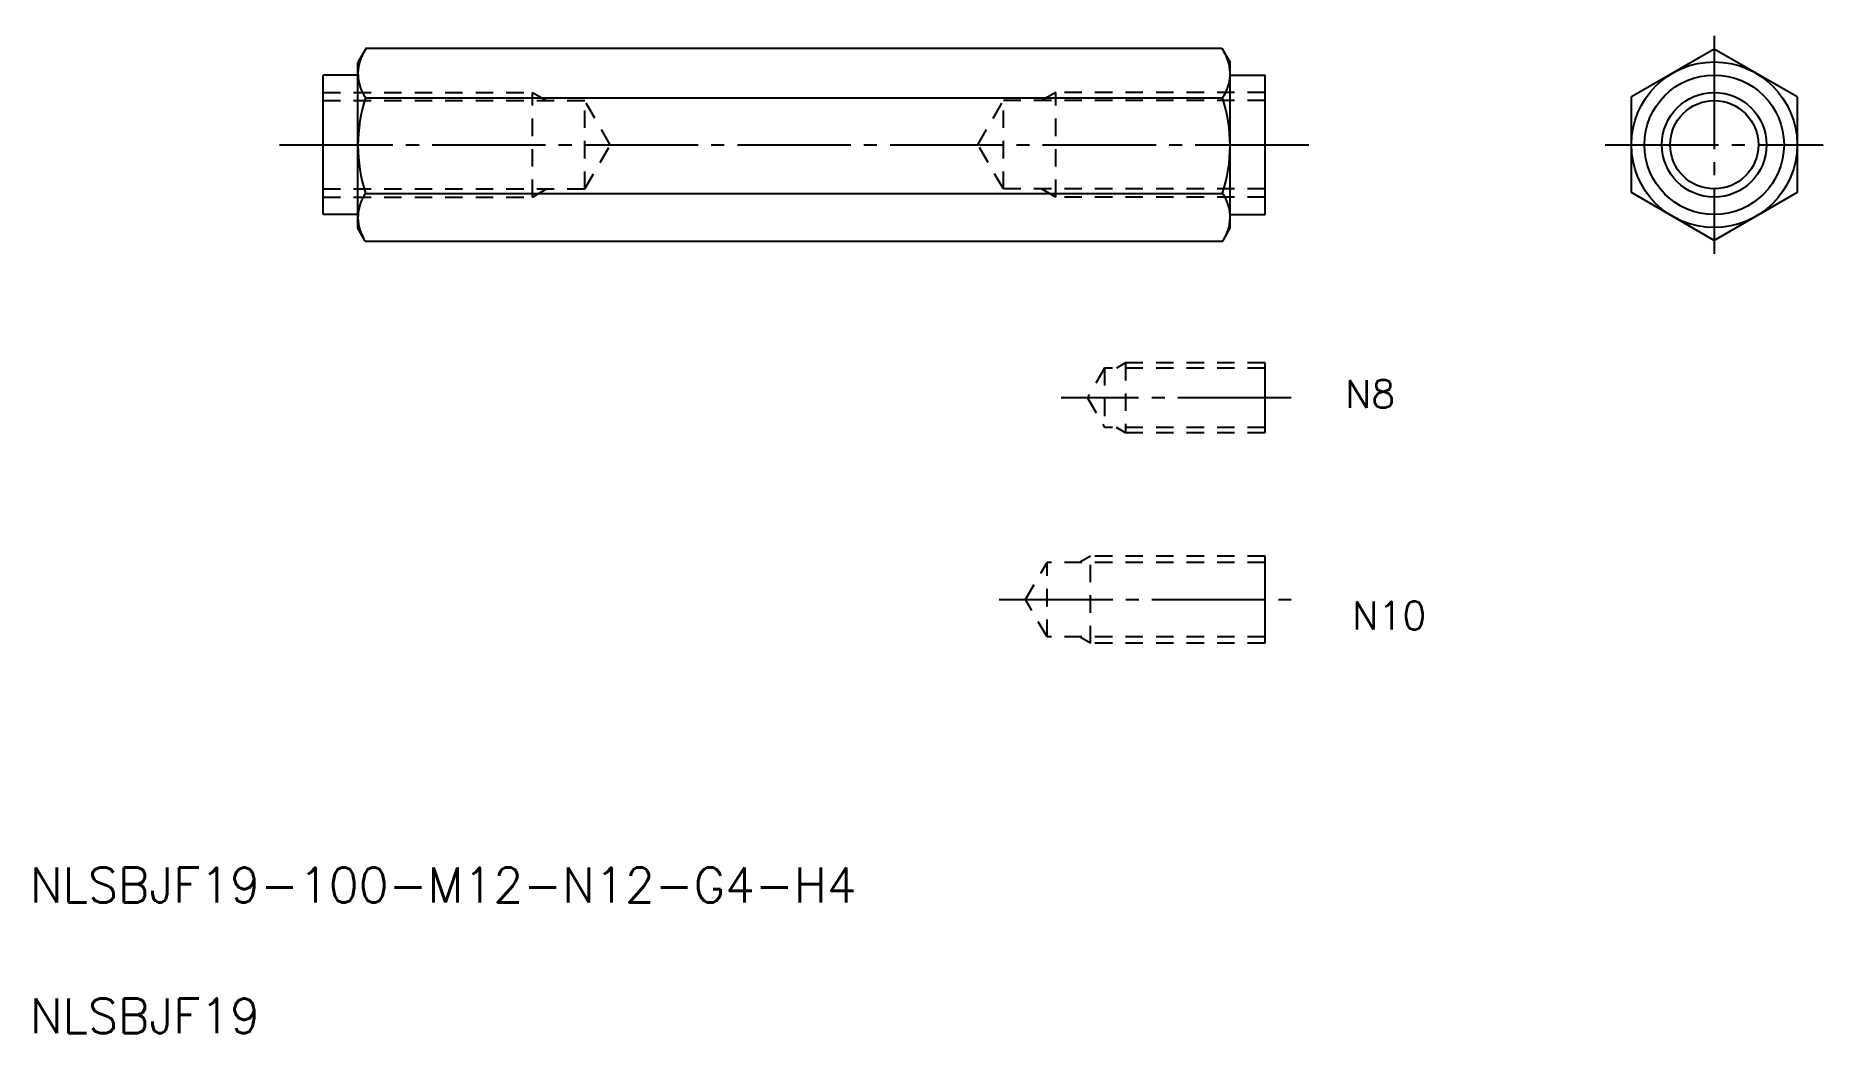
# Model space of a CAD drawing. Extents: x 11 to 216, y 10 to 124.
import ezdxf

# ---------------------------------------------------------------- set-up
doc = ezdxf.new("R2010")
doc.units = 0
doc.linetypes.add('CENTER', pattern=[17.5, 13, -1.5, 1.5, -1.5])
doc.linetypes.add('DASHED', pattern=[3.5, 2, -1.5])
doc.layers.get('0').update_dxf_attribs({"linetype": 'CONTINUOUS'})
doc.layers.add('CENTER', color=1, linetype='CENTER')
doc.styles.get("Standard").update_dxf_attribs({"font": 'txt', "height": 3.2, "bigfont": 'BIGFONT'})

msp = doc.modelspace()

# ---------------------------------------------------------------- linework, layer by layer
at = {"color": 7, "linetype": 'CONTINUOUS'}
for p, q in [((48.57, 122.95), (47.63, 121.31)), ((47.63, 102.31), (47.63, 121.31)), ((48.57, 122.95), (146.68, 122.95)), ((146.68, 122.95), (147.63, 121.31)), ((147.63, 102.31), (147.63, 121.31)), ((203.13, 122.86), (193.63, 117.38)), ((212.63, 117.38), (203.13, 122.86)), ((47.63, 119.89), (43.63, 119.89)), ((43.63, 103.89), (43.63, 119.89)), ((147.63, 119.89), (151.63, 119.89)), ((151.63, 103.89), (151.63, 119.89)), ((48.5, 117.29), (146.75, 117.29)), ((193.63, 106.41), (193.63, 117.38)), ((212.63, 117.38), (212.63, 106.41)), ((48.5, 106.32), (146.75, 106.32)), ((203.13, 100.92), (193.63, 106.41)), ((212.63, 106.41), (203.13, 100.92)), ((47.63, 103.89), (43.63, 103.89)), ((147.63, 103.89), (151.63, 103.89)), ((48.47, 100.84), (47.63, 102.31)), ((48.47, 100.84), (146.78, 100.84)), ((146.78, 100.84), (147.63, 102.31)), ((151.63, 78.87), (151.63, 86.87)), ((151.63, 54.73), (151.63, 64.73))]:
    msp.add_line(p, q, dxfattribs=at)
at = {"color": 3, "linetype": 'DASHED'}
for p, q in [((43.63, 117.89), (67.63, 117.89)), ((43.63, 116.96), (73.63, 116.96)), ((67.63, 105.89), (67.63, 117.89)), ((73.63, 106.83), (73.63, 116.96)), ((76.55, 111.89), (73.63, 116.96)), ((118.7, 111.89), (121.63, 116.96)), ((121.63, 106.83), (121.63, 116.96)), ((151.63, 116.96), (121.63, 116.96)), ((127.63, 105.89), (127.63, 117.89)), ((151.63, 117.89), (127.63, 117.89)), ((73.63, 106.83), (76.55, 111.89)), ((121.63, 106.83), (118.7, 111.89)), ((43.63, 106.83), (73.63, 106.83)), ((151.63, 106.83), (121.63, 106.83)), ((43.63, 105.89), (67.63, 105.89)), ((151.63, 105.89), (127.63, 105.89)), ((133.23, 86.27), (131.26, 82.87)), ((133.23, 86.27), (133.23, 79.47)), ((151.63, 86.27), (133.23, 86.27)), ((135.63, 86.87), (134.59, 86.27)), ((135.63, 86.87), (135.63, 78.87)), ((151.63, 86.87), (135.63, 86.87)), ((131.26, 82.87), (133.23, 79.47)), ((151.63, 79.47), (133.23, 79.47)), ((135.63, 78.87), (134.59, 79.47)), ((151.63, 78.87), (135.63, 78.87)), ((124.16, 59.73), (126.63, 64)), ((151.63, 64), (126.63, 64)), ((126.63, 55.45), (126.63, 64)), ((151.63, 64.73), (131.63, 64.73)), ((131.63, 54.73), (131.63, 64.73)), ((126.63, 55.45), (124.16, 59.73)), ((151.63, 55.45), (126.63, 55.45)), ((151.63, 54.73), (131.63, 54.73))]:
    msp.add_line(p, q, dxfattribs=at)
at = {"color": 3}
for p, q in [((67.63, 117.89), (69.25, 116.96)), ((127.63, 117.89), (126, 116.96)), ((67.63, 105.89), (69.25, 106.83)), ((127.63, 105.89), (126, 106.83)), ((131.63, 64.73), (130.36, 64)), ((131.63, 54.73), (130.36, 55.45))]:
    msp.add_line(p, q, dxfattribs=at)
for p, q in [((143.63, 78.87), (143.63, 78.87)), ((147.63, 78.87), (147.63, 78.87))]:
    msp.add_line(p, q)
at = {"color": 7, "linetype": 'CONTINUOUS'}
for radius in [9.5, 8, 5.06]:
    msp.add_circle((203.13, 111.89), radius, dxfattribs=at)
at = {"color": 3, "linetype": 'CONTINUOUS'}
msp.add_circle((203.13, 111.89), 6, dxfattribs=at)
at = {"color": 7, "linetype": 'CONTINUOUS'}
for centre, radius, start, end in [((52.38, 120.04), 4.75, 150, 215.2644), ((142.88, 120.04), 4.75, 324.7356, 30), ((65.32, 111.81), 17.69, 161.9403, 198.0597), ((129.93, 111.81), 17.69, 341.9403, 18.0597), ((52.38, 103.58), 4.75, 144.7356, 210), ((142.88, 103.58), 4.75, 330, 35.2644)]:
    msp.add_arc(centre, radius, start, end, dxfattribs=at)
at = {"layer": 'CENTER', "color": 1, "linetype": 'CENTER'}
for p, q in [((203.13, 124.39), (203.13, 99.39)), ((38.63, 111.89), (156.63, 111.89)), ((190.63, 111.89), (215.63, 111.89)), ((154.63, 82.87), (128.26, 82.87)), ((121.16, 59.73), (154.63, 59.73))]:
    msp.add_line(p, q, dxfattribs=at)

# ---------------------------------------------------------------- texts
at = {"color": 7, "linetype": 'CONTINUOUS'}
for s, height, p in [('N8', 3.2, (160.79, 81.71)), ('N10', 3.2, (161.61, 56.3)), ('NLSBJF19-100-M12-N12-G4-H4', 4, (10, 25)), ('NLSBJF19', 4, (10, 10))]:
    msp.add_text(s, height=height, dxfattribs=at).set_placement(p)

doc.saveas('drawing.dxf')
